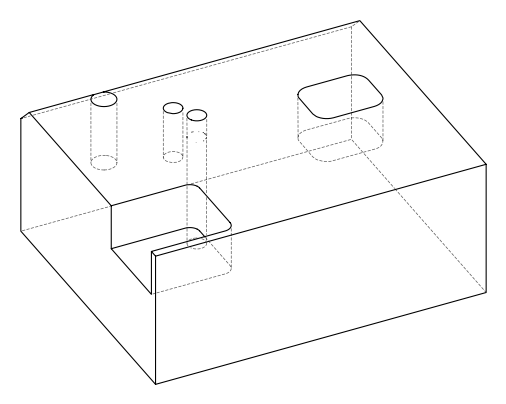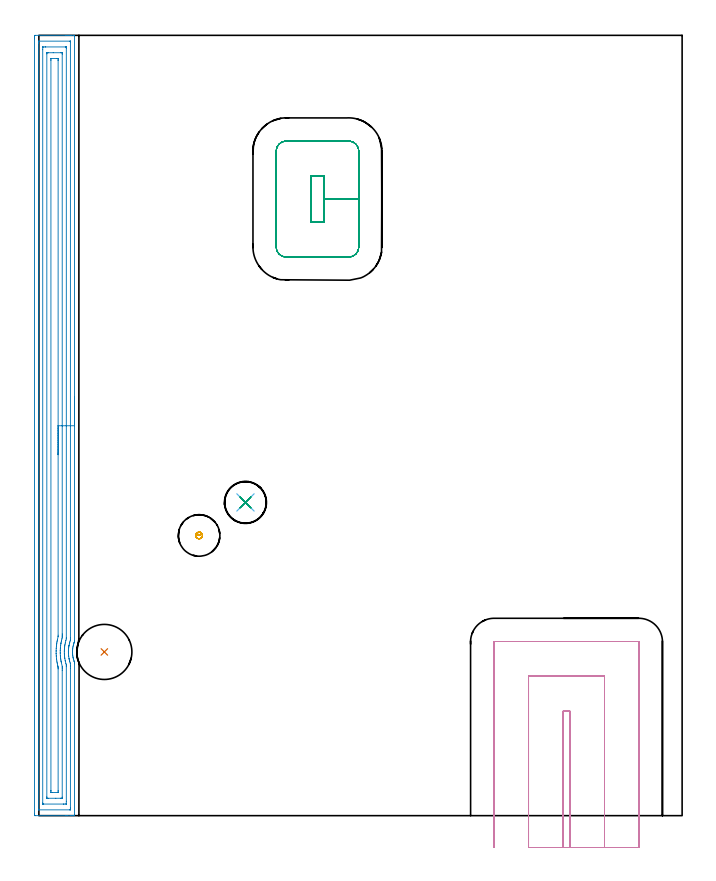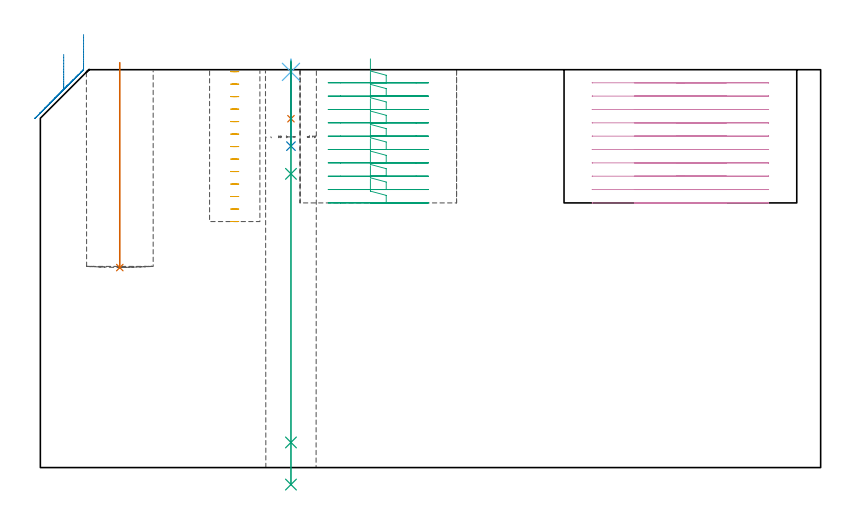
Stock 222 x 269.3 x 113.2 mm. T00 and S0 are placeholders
(PLAN: 9 operations, 7 tool changes, 28.7 min)
(1 INDEXABLE_INSERT_DRILL_BLIND_HOLE_FROM_SOLID | STEP1POCKET | NXT0302_009 | 0.23 min | 15888 mm3)
(2 AREA_MILL | FG_CHAMFER_SURFACE | UGT0205_001 | 11.07 min | 25642 mm3)
(3 MILL_RECTANGULAR_POCKET | POCKET_RECTANGULAR_STRAIGHT | NXT0201_012 | Follow Part, ap 4, ae 75% | 4.77 min | 90164 mm3)
(4 MILL_SLOT | SLOT_PARTIAL_RECTANGULAR | NXT0201_012 | Follow Part, ap 4, ae 75% | 11.15 min | 169820 mm3)
(5 MILL_BLIND_HOLE_FROM_SOLID_MATERIAL | STEP1POCKET_1 | NXT0201_011 | Spiral | 0.57 min | 6924 mm3)
(6 SPOT_DRILL | STEP1HOLE | NXT0321_9005460120000 | 0.03 min | 11 mm3)
(7 DRILL_BLIND_HOLE_INTO_CENTER | STEP1HOLE | NXT0301_064 | 0.07 min | 860 mm3)
(8 DRILL_TO_ENLARGE_BLIND_HOLE | STEP1HOLE | NXT0301_106 | 0.1 min | 2427 mm3)
(9 GUN_DRILL_THROUGH_HOLE | STEP1HOLE | UGT0307_011 | 0.66 min | 14962 mm3)
(TOOL NXT0302_009 | Index. Insert Drill 19mm [880-D1900L25-05] | D19 PA176 FL95 Z2)
(TOOL UGT0205_001 | Chamfer Mill 20 x 3 x 45 deg. | D20 FL50 Z2)
(TOOL NXT0201_012 | ENDMILL 16mm [2P460-1600-NA 1630] | D16 FL38 Z6)
(TOOL NXT0201_011 | ENDMILL 12mm [2P460-1200-NA 1630] | D12 FL38 Z6)
(TOOL NXT0321_9005460120000 | NC Spot Drill, 142deg, 12mm, Carbide, Uncoated | D12 PA142 FL30 Z2)
(TOOL NXT0301_064 | Carbide Drill 9.3mm [860.1-0930-028A1-MM 2214] | D9.3 PA140 FL47 Z2)
(TOOL NXT0301_106 | Carbide Drill 14.5mm [860.1-1450-073A1-MM 2214] | D14.5 PA140 FL83 Z2)
(TOOL UGT0307_011 | Gun Drill 14.3 mm | D14.3 PA130 FL24 Z1)
(OP 1 INDEXABLE_INSERT_DRILL_BLIND_HOLE_FROM_SOLID)
G17 G21 G94 G90
T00 M6
G54
G17 G0 G90 X22.6 Y56.5 S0 M3
G43 Z123.2 H1
G94 G81 G98 Z56.9 F250. R115.2
G80
M5
M2
(OP 2 AREA_MILL)
G17 G21 G94 G90
T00 M6
G54
G17 G0 G90 X12.3 Y144.562 S1061 M3
G43 Z123.2 H0
G94 G1 Y144.524 Z122.328 F250.
Y144.41 Z121.463
Y144.221 Z120.612
Y143.959 Z119.78
Y143.625 Z118.974
Y143.222 Z118.2
Y142.754 Z117.464
Y142.222 Z116.772
Y141.633 Z116.129
Y140.99 Z115.539
Y140.298 Z115.008
Y139.562 Z114.54
Y138.788 Z114.137
Y137.982 Z113.803
Y137.15 Z113.541
Y136.298 Z113.352
Y135.434 Z113.238
Y134.562 Z113.2
Y60.487
X12.294 Y60.077 Z113.192
X12.266 Y59.993 Z113.163
X12.241 Y59.923 Z113.139
X12.176 Y59.744 Z113.075
X12.141 Y59.645 Z113.039
X12.125 Y59.593 Z113.023
X12. Y59.2 Z112.898
X11.878 Y58.752 Z112.777
X11.782 Y58.306 Z112.678
X11.707 Y57.859 Z112.601
X11.65 Y57.413 Z112.549
X11.644 Y57.326 Z112.542
X11.619 Y56.966 Z112.514
X11.605 Y56.607 Z112.501
X11.601 Y56.52 Z112.5
Y56.516
X11.609 Y56.305 Z112.503
X11.612 Y56.167 Z112.51
X11.616 Y56.073 Z112.512
X11.62 Y56.019 Z112.516
X11.646 Y55.626 Z112.545
X11.7 Y55.18 Z112.595
X11.774 Y54.733 Z112.67
X11.786 Y54.679 Z112.681
X11.868 Y54.287 Z112.767
X11.989 Y53.839 Z112.885
X12.126 Y53.394 Z113.024
X12.145 Y53.339 Z113.043
X12.181 Y53.235 Z113.08
X12.275 Y52.986 Z113.175
X12.283 Y52.959 Z113.183
X12.293 Y52.922 Z113.193
X12.3 Y52.445 Z113.2
Y0.174
X12.298 Y0.01 Z113.189
X12.168 Y0.003 Z113.06
X12.031 Y0. Z112.931
X11.76 Z112.659
X11.08 Z111.975
X9.867 Z110.764
X9.333 Z110.227
X-1.154 Z99.743
X-1.425 Y0.004 Z99.472
X-1.492 Y0.01 Z99.405
X-1.499 Y0.079 Z99.399
X-1.5 Y0.62 Z99.4
Y268.139
X-1.499 Y268.679 Z99.401
X-1.497 Y269.029 Z99.402
X-1.493 Y269.29 Z99.404
X-1.154 Y269.3 Z99.743
X9.333 Z110.227
X9.867 Z110.763
X10.206 Z111.102
X10.74 Z111.636
X11.08 Z111.975
X12.031 Z112.931
X12.168 Y269.297 Z113.06
X12.297 Y269.29 Z113.188
X12.3 Y269.126 Z113.2
Y134.562
X10.886 Z111.786
X10.885 Y61.381 Z111.785
X10.881 Y60.691 Z111.781
X10.879 Y60.589 Z111.779
X10.851 Y60.487 Z111.751
X10.704 Y59.978 Z111.604
X10.599 Y59.593 Z111.499
X10.519 Y59.274 Z111.419
X10.397 Y58.7 Z111.297
X10.379 Y58.612 Z111.279
X10.367 Y58.536 Z111.267
X10.317 Y58.198 Z111.217
X10.265 Y57.806 Z111.165
X10.259 Y57.753 Z111.159
X10.206 Y57.12 Z111.106
X10.199 Y56.921 Z111.099
Y56.913
X10.194 Y56.476 Z111.094
X10.2 Y56.026 Z111.1
Y56.019
X10.206 Y55.881 Z111.106
X10.272 Y55.126 Z111.172
X10.275 Y55.091 Z111.175
X10.281 Y55.05 Z111.181
X10.409 Y54.232 Z111.309
X10.429 Y54.118 Z111.329
X10.46 Y53.973 Z111.36
X10.617 Y53.339 Z111.517
X10.783 Y52.749 Z111.683
X10.872 Y52.445 Z111.772
X10.883 Y51.754 Z111.783
X10.884 Y51.552 Z111.784
X10.886 Y50.857 Z111.786
Y2.607
X10.885 Y2.408 Z111.785
X10.881 Y2.061 Z111.781
X10.879 Y2.021 Z111.779
X10.874 Y2.01 Z111.774
X10.844 Y2.007 Z111.744
X10.738 Y2.003 Z111.638
X10.605 Y2. Z111.505
X0.118 Z101.018
X-0.036 Y2.003 Z100.864
X-0.067 Y2.006 Z100.833
X-0.078 Y2.01 Z100.822
X-0.08 Y2.019 Z100.82
X-0.083 Y2.055 Z100.817
X-0.085 Y2.208 Z100.815
X-0.086 Y266.693 Z100.814
X-0.085 Y266.892 Z100.815
X-0.081 Y267.239 Z100.819
X-0.079 Y267.279 Z100.821
X-0.074 Y267.29 Z100.826
X-0.044 Y267.293 Z100.856
X0.062 Y267.298 Z100.962
X0.195 Y267.3 Z101.095
X10.682 Z111.582
X10.836 Y267.297 Z111.736
X10.867 Y267.294 Z111.767
X10.877 Y267.29 Z111.777
X10.88 Y267.281 Z111.78
X10.883 Y267.245 Z111.783
X10.885 Y267.092 Z111.785
X10.886 Y134.562 Z111.786
X9.471 Z110.371
Y61.381
X9.47 Y61.24 Z110.37
X9.467 Y61.097 Z110.367
X9.464 Y61.004 Z110.364
X9.32 Y60.487 Z110.22
X9.15 Y59.78 Z110.05
X9.111 Y59.593 Z110.011
X9.002 Y59.038 Z109.902
X8.947 Y58.7 Z109.847
X8.89 Y58.259 Z109.79
X8.845 Y57.806 Z109.745
X8.816 Y57.441 Z109.716
X8.79 Y56.913 Z109.69
X8.781 Y56.583 Z109.681
X8.792 Y56.019 Z109.692
X8.807 Y55.663 Z109.707
X8.853 Y55.126 Z109.753
X8.897 Y54.678 Z109.797
X8.964 Y54.232 Z109.864
X9.064 Y53.613 Z109.964
X9.123 Y53.339 Z110.023
X9.333 Y52.472 Z110.233
X9.455 Y52.025 Z110.355
X9.463 Y51.928 Z110.363
X9.469 Y51.552 Z110.369
X9.471 Y51.411 Z110.371
Y4.946
X9.469 Y4.195 Z110.369
X9.467 Y4.057 Z110.367
X9.465 Y4.014 Z110.365
X9.427 Y4.01 Z110.327
X9.333 Y4.007 Z110.233
X8.649 Y4. Z109.549
X8.459 Z109.359
X1.658 Z102.558
X1.467 Y4.002 Z102.367
X1.404 Y4.005 Z102.304
X1.355 Y4.01 Z102.255
X1.335 Y4.019 Z102.235
X1.334 Y4.053 Z102.234
X1.33 Y4.195 Z102.23
X1.329 Y4.336 Z102.229
Y264.354
X1.331 Y265.105 Z102.231
X1.333 Y265.243 Z102.233
X1.335 Y265.286 Z102.235
X1.373 Y265.29 Z102.273
X1.467 Y265.293 Z102.367
X2.151 Y265.3 Z103.051
X2.341 Z103.241
X9.142 Z110.042
X9.333 Y265.298 Z110.233
X9.396 Y265.295 Z110.296
X9.445 Y265.29 Z110.345
X9.465 Y265.281 Z110.365
X9.466 Y265.247 Z110.366
X9.47 Y265.105 Z110.37
X9.471 Y264.964 Z110.371
Y134.562
X8.057 Z108.957
Y62.685
X8.055 Y62.274 Z108.955
X8.05 Y61.798 Z108.95
X8.042 Y61.381 Z108.942
X7.951 Y61.006 Z108.851
X7.826 Y60.487 Z108.726
X7.781 Y60.286 Z108.681
X7.638 Y59.593 Z108.538
X7.629 Y59.548 Z108.529
X7.585 Y59.285 Z108.485
X7.514 Y58.772 Z108.414
X7.505 Y58.7 Z108.405
X7.432 Y57.962 Z108.332
X7.421 Y57.806 Z108.321
X7.383 Y57.119 Z108.283
X7.375 Y56.913 Z108.275
X7.373 Y56.236 Z108.273
X7.377 Y56.019 Z108.277
X7.413 Y55.301 Z108.313
X7.427 Y55.126 Z108.327
X7.503 Y54.316 Z108.403
X7.514 Y54.232 Z108.414
X7.585 Y53.747 Z108.485
X7.652 Y53.339 Z108.552
X7.666 Y53.255 Z108.566
X7.759 Y52.809 Z108.659
X8.05 Y51.552 Z108.95
X8.055 Y51.071 Z108.955
X8.056 Y50.658 Z108.956
X8.057 Y50.175 Z108.957
Y6.392
X8.056 Y6.231 Z108.956
X8.053 Y6.102 Z108.953
X8.051 Y6.024 Z108.951
X8.012 Y6.01 Z108.912
X7.585 Y6. Z108.485
X7.567 Z108.467
X5.837 Z106.737
X3.197 Z104.097
X2.793 Y6.009 Z103.693
X2.749 Y6.011 Z103.649
X2.747 Y6.044 Z103.647
X2.744 Y6.093 Z103.644
X2.743 Y6.142 Z103.643
Y6.465
Y262.907
X2.744 Y263.069 Z103.644
X2.747 Y263.197 Z103.647
X2.749 Y263.276 Z103.649
X2.788 Y263.29 Z103.688
X3.215 Y263.3 Z104.115
X3.233 Z104.133
X4.963 Z105.863
X7.603 Z108.503
X8.007 Y263.291 Z108.907
X8.051 Y263.289 Z108.951
X8.053 Y263.256 Z108.953
X8.056 Y263.206 Z108.956
X8.057 Y263.158 Z108.957
Y262.835
Y134.562
X6.643 Z107.543
X6.642 Y62.274 Z107.542
X6.636 Y61.862 Z107.536
X6.632 Y61.763 Z107.532
X6.413 Y60.792 Z107.313
X6.351 Y60.487 Z107.251
X6.266 Y60.049 Z107.166
X6.193 Y59.593 Z107.093
X6.148 Y59.276 Z107.048
X6.08 Y58.7 Z106.98
X6.056 Y58.475 Z106.956
X6.001 Y57.806 Z106.901
X5.991 Y57.649 Z106.891
X5.96 Y56.913 Z106.86
X5.957 Y56.79 Z106.857
X5.96 Y56.019 Z106.86
X5.963 Y55.89 Z106.863
X6.005 Y55.126 Z106.905
X6.017 Y54.941 Z106.917
X6.086 Y54.232 Z106.986
X6.116 Y53.947 Z107.016
X6.207 Y53.339 Z107.107
X6.28 Y52.886 Z107.18
X6.363 Y52.445 Z107.263
X6.515 Y51.752 Z107.415
X6.562 Y51.552 Z107.462
X6.607 Y51.352 Z107.507
X6.63 Y51.243 Z107.53
X6.636 Y51.139 Z107.536
X6.642 Y50.728 Z107.542
X6.643 Y50.658 Z107.543
Y8.662
X6.639 Y8.25 Z107.539
X6.636 Y8.046 Z107.536
X6.629 Y8.01 Z107.529
X6.577 Y8.006 Z107.477
X6.483 Y8.002 Z107.383
X4.736 Y8. Z105.636
X4.246 Y8.006 Z105.146
X4.193 Y8.009 Z105.093
X4.164 Y8.014 Z105.064
X4.162 Y8.05 Z105.062
X4.159 Y8.231 Z105.059
X4.157 Y8.593 Z105.057
Y8.662
Y260.638
X4.161 Y261.05 Z105.061
X4.164 Y261.254 Z105.064
X4.171 Y261.29 Z105.071
X4.223 Y261.294 Z105.123
X4.317 Y261.298 Z105.217
X6.063 Y261.3 Z106.963
X6.554 Y261.294 Z107.454
X6.607 Y261.291 Z107.507
X6.636 Y261.286 Z107.536
X6.638 Y261.249 Z107.538
X6.64 Y261.069 Z107.54
X6.643 Y260.707 Z107.543
Y260.638
Y134.562
Y133.69 Z107.581
Y132.826 Z107.695
Y131.974 Z107.884
Y131.142 Z108.146
Y130.336 Z108.48
Y129.562 Z108.883
Y128.826 Z109.352
Y128.134 Z109.883
Y127.491 Z110.472
Y126.902 Z111.115
Y126.37 Z111.807
Y125.902 Z112.543
Y125.499 Z113.317
Y125.165 Z114.123
Y124.903 Z114.955
Y124.714 Z115.807
Y124.6 Z116.671
Y124.562 Z117.543
G0 Z123.2
M5
M2
(OP 3 MILL_RECTANGULAR_POCKET)
G17 G21 G94 G90
T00 M6
G54
G17 G0 G90 X93.9 Y217.669 S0 M3
G43 Z123.277 H1
Z116.277
G94 G1 Y204.8 Z112.829 F250.
X98.4 Z111.623
Y212.8 Z109.479
Y220.8 F500.
X93.9
Y204.8
X98.4
Y212.8
X110.4
Y229.3
G3 X106.9 Y232.8 R3.5
G1 X85.4
G3 X81.9 Y229.3 R3.5
G1 Y196.3
G3 X85.4 Y192.8 R3.5
G1 X106.9
G3 X110.4 Y196.3 R3.5
G1 Y212.8
Y213.8
G0 X93.9 Y217.669 Z112.479
G1 Y204.8 Z109.031 F250.
X98.4 Z107.825
Y212.8 Z105.682
Y220.8 F500.
X93.9
Y204.8
X98.4
Y212.8
X110.4
Y229.3
G3 X106.9 Y232.8 R3.5
G1 X85.4
G3 X81.9 Y229.3 R3.5
G1 Y196.3
G3 X85.4 Y192.8 R3.5
G1 X106.9
G3 X110.4 Y196.3 R3.5
G1 Y212.8
Y213.8
G0 X93.9 Y217.669 Z108.682
G1 Y204.8 Z105.233 F250.
X98.4 Z104.028
Y212.8 Z101.884
Y220.8 F500.
X93.9
Y204.8
X98.4
Y212.8
X110.4
Y229.3
G3 X106.9 Y232.8 R3.5
G1 X85.4
G3 X81.9 Y229.3 R3.5
G1 Y196.3
G3 X85.4 Y192.8 R3.5
G1 X106.9
G3 X110.4 Y196.3 R3.5
G1 Y212.8
Y213.8
G0 X93.9 Y217.669 Z104.884
G1 Y204.8 Z101.436 F250.
X98.4 Z100.23
Y212.8 Z98.086
Y220.8 F500.
X93.9
Y204.8
X98.4
Y212.8
X110.4
Y229.3
G3 X106.9 Y232.8 R3.5
G1 X85.4
G3 X81.9 Y229.3 R3.5
G1 Y196.3
G3 X85.4 Y192.8 R3.5
G1 X106.9
G3 X110.4 Y196.3 R3.5
G1 Y212.8
Y213.8
G0 X93.9 Y217.669 Z101.086
G1 Y204.8 Z97.638 F250.
X98.4 Z96.432
Y212.8 Z94.289
Y220.8 F500.
X93.9
Y204.8
X98.4
Y212.8
X110.4
Y229.3
G3 X106.9 Y232.8 R3.5
G1 X85.4
G3 X81.9 Y229.3 R3.5
G1 Y196.3
G3 X85.4 Y192.8 R3.5
G1 X106.9
G3 X110.4 Y196.3 R3.5
G1 Y212.8
Y213.8
G0 X93.9 Y217.669 Z97.289
G1 Y204.8 Z93.84 F250.
X98.4 Z92.634
Y212.8 Z90.491
Y220.8 F500.
X93.9
Y204.8
X98.4
Y212.8
X110.4
Y229.3
G3 X106.9 Y232.8 R3.5
G1 X85.4
G3 X81.9 Y229.3 R3.5
G1 Y196.3
G3 X85.4 Y192.8 R3.5
G1 X106.9
G3 X110.4 Y196.3 R3.5
G1 Y212.8
Y213.8
G0 X93.9 Y217.669 Z93.491
G1 Y204.8 Z90.043 F250.
X98.4 Z88.837
Y212.8 Z86.693
Y220.8 F500.
X93.9
Y204.8
X98.4
Y212.8
X110.4
Y229.3
G3 X106.9 Y232.8 R3.5
G1 X85.4
G3 X81.9 Y229.3 R3.5
G1 Y196.3
G3 X85.4 Y192.8 R3.5
G1 X106.9
G3 X110.4 Y196.3 R3.5
G1 Y212.8
Y213.8
G0 X93.9 Y217.669 Z89.693
G1 Y204.8 Z86.245 F250.
X98.4 Z85.039
Y212.8 Z82.895
Y220.8 F500.
X93.9
Y204.8
X98.4
Y212.8
X110.4
Y229.3
G3 X106.9 Y232.8 R3.5
G1 X85.4
G3 X81.9 Y229.3 R3.5
G1 Y196.3
G3 X85.4 Y192.8 R3.5
G1 X106.9
G3 X110.4 Y196.3 R3.5
G1 Y212.8
Y213.8
G0 X93.9 Y217.669 Z85.895
G1 Y204.8 Z82.447 F250.
X98.4 Z81.241
Y212.8 Z79.098
Y220.8 F500.
X93.9
Y204.8
X98.4
Y212.8
X110.4
Y229.3
G3 X106.9 Y232.8 R3.5
G1 X85.4
G3 X81.9 Y229.3 R3.5
G1 Y196.3
G3 X85.4 Y192.8 R3.5
G1 X106.9
G3 X110.4 Y196.3 R3.5
G1 Y212.8
Y213.8
G0 X93.9 Y217.669 Z82.098
G1 Y204.8 Z78.649 F250.
X98.4 Z77.444
Y212.8 Z75.3
Y220.8 F500.
X93.9
Y204.8
X98.4
Y212.8
X110.4
Y229.3
G3 X106.9 Y232.8 R3.5
G1 X85.4
G3 X81.9 Y229.3 R3.5
G1 Y196.3
G3 X85.4 Y192.8 R3.5
G1 X106.9
G3 X110.4 Y196.3 R3.5
G1 Y212.8
Y213.8
G0 Z123.277
M5
M2
(OP 4 MILL_SLOT)
G17 G21 G94 G90
T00 M6
G54
G17 G0 G90 X183.2 Y-11. S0 M3
G43 Z123.277 H1
Z109.479
G94 G1 Y-8. F250.
Y36.1 F500.
X181.
Y-8.
Y-11. F250.
X195.2
Y-8.
Y48.1 F500.
X169.
Y-8.
Y-11. F250.
X207.2
Y-8.
Y60. F500.
X207.195 Y60.055
X207.155 Y60.095
X207.1 Y60.1
X157.1
X157.045 Y60.095
X157.005 Y60.055
X157. Y60.
Y-8.
Y-11. F250.
G0 X183.2 Z105.682
G1 Y-8.
Y36.1 F500.
X181.
Y-8.
Y-11. F250.
X195.2
Y-8.
Y48.1 F500.
X169.
Y-8.
Y-11. F250.
X207.2
Y-8.
Y60. F500.
X207.195 Y60.055
X207.155 Y60.095
X207.1 Y60.1
X157.1
X157.045 Y60.095
X157.005 Y60.055
X157. Y60.
Y-8.
Y-11. F250.
G0 X183.2 Z101.884
G1 Y-8.
Y36.1 F500.
X181.
Y-8.
Y-11. F250.
X195.2
Y-8.
Y48.1 F500.
X169.
Y-8.
Y-11. F250.
X207.2
Y-8.
Y60. F500.
X207.195 Y60.055
X207.155 Y60.095
X207.1 Y60.1
X157.1
X157.045 Y60.095
X157.005 Y60.055
X157. Y60.
Y-8.
Y-11. F250.
G0 X183.2 Z98.086
G1 Y-8.
Y36.1 F500.
X181.
Y-8.
Y-11. F250.
X195.2
Y-8.
Y48.1 F500.
X169.
Y-8.
Y-11. F250.
X207.2
Y-8.
Y60. F500.
X207.195 Y60.055
X207.155 Y60.095
X207.1 Y60.1
X157.1
X157.045 Y60.095
X157.005 Y60.055
X157. Y60.
Y-8.
Y-11. F250.
G0 X183.2 Z94.289
G1 Y-8.
Y36.1 F500.
X181.
Y-8.
Y-11. F250.
X195.2
Y-8.
Y48.1 F500.
X169.
Y-8.
Y-11. F250.
X207.2
Y-8.
Y60. F500.
X207.195 Y60.055
X207.155 Y60.095
X207.1 Y60.1
X157.1
X157.045 Y60.095
X157.005 Y60.055
X157. Y60.
Y-8.
Y-11. F250.
G0 X183.2 Z90.491
G1 Y-8.
Y36.1 F500.
X181.
Y-8.
Y-11. F250.
X195.2
Y-8.
Y48.1 F500.
X169.
Y-8.
Y-11. F250.
X207.2
Y-8.
Y60. F500.
X207.195 Y60.055
X207.155 Y60.095
X207.1 Y60.1
X157.1
X157.045 Y60.095
X157.005 Y60.055
X157. Y60.
Y-8.
Y-11. F250.
G0 X183.2 Z86.693
G1 Y-8.
Y36.1 F500.
X181.
Y-8.
Y-11. F250.
X195.2
Y-8.
Y48.1 F500.
X169.
Y-8.
Y-11. F250.
X207.2
Y-8.
Y60. F500.
X207.195 Y60.055
X207.155 Y60.095
X207.1 Y60.1
X157.1
X157.045 Y60.095
X157.005 Y60.055
X157. Y60.
Y-8.
Y-11. F250.
G0 X183.2 Z82.895
G1 Y-8.
Y36.1 F500.
X181.
Y-8.
Y-11. F250.
X195.2
Y-8.
Y48.1 F500.
X169.
Y-8.
Y-11. F250.
X207.2
Y-8.
Y60. F500.
X207.195 Y60.055
X207.155 Y60.095
X207.1 Y60.1
X157.1
X157.045 Y60.095
X157.005 Y60.055
X157. Y60.
Y-8.
Y-11. F250.
G0 X183.2 Z79.098
G1 Y-8.
Y36.1 F500.
X181.
Y-8.
Y-11. F250.
X195.2
Y-8.
Y48.1 F500.
X169.
Y-8.
Y-11. F250.
X207.2
Y-8.
Y60. F500.
X207.195 Y60.055
X207.155 Y60.095
X207.1 Y60.1
X157.1
X157.045 Y60.095
X157.005 Y60.055
X157. Y60.
Y-8.
Y-11. F250.
G0 X183.2 Z75.3
G1 Y-8.
Y36.1 F500.
X181.
Y-8.
Y-11. F250.
X195.2
Y-8.
Y48.1 F500.
X169.
Y-8.
Y-11. F250.
X207.2
Y-8.
Y60. F500.
X207.195 Y60.055
X207.155 Y60.095
X207.1 Y60.1
X157.1
X157.045 Y60.095
X157.005 Y60.055
X157. Y60.
Y-8.
Y-11. F250.
G0 Z123.277
M5
M2
(OP 5 MILL_BLIND_HOLE_FROM_SOLID_MATERIAL)
G17 G21 G94 G90
T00 M6
G54
G17 G0 G90 X55.3 Y96.7 S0 M3
G43 Z123.2 H1
Z112.646
G94 G3 X55.875 Y97.275 R0.575 F250.
X55.3 Y97.85 R0.575
X54.15 Y96.7 R1.15
X55.3 Y97.85 R-1.15
X54.725 Y97.275 R0.575
X55.3 Y96.7 R0.575
G0 Z109.092
G3 X55.875 Y97.275 R0.575
X55.3 Y97.85 R0.575
X54.15 Y96.7 R1.15
X55.3 Y97.85 R-1.15
X54.725 Y97.275 R0.575
X55.3 Y96.7 R0.575
G0 Z105.538
G3 X55.875 Y97.275 R0.575
X55.3 Y97.85 R0.575
X54.15 Y96.7 R1.15
X55.3 Y97.85 R-1.15
X54.725 Y97.275 R0.575
X55.3 Y96.7 R0.575
G0 Z101.985
G3 X55.875 Y97.275 R0.575
X55.3 Y97.85 R0.575
X54.15 Y96.7 R1.15
X55.3 Y97.85 R-1.15
X54.725 Y97.275 R0.575
X55.3 Y96.7 R0.575
G0 Z98.431
G3 X55.875 Y97.275 R0.575
X55.3 Y97.85 R0.575
X54.15 Y96.7 R1.15
X55.3 Y97.85 R-1.15
X54.725 Y97.275 R0.575
X55.3 Y96.7 R0.575
G0 Z94.877
G3 X55.875 Y97.275 R0.575
X55.3 Y97.85 R0.575
X54.15 Y96.7 R1.15
X55.3 Y97.85 R-1.15
X54.725 Y97.275 R0.575
X55.3 Y96.7 R0.575
G0 Z91.323
G3 X55.875 Y97.275 R0.575
X55.3 Y97.85 R0.575
X54.15 Y96.7 R1.15
X55.3 Y97.85 R-1.15
X54.725 Y97.275 R0.575
X55.3 Y96.7 R0.575
G0 Z87.769
G3 X55.875 Y97.275 R0.575
X55.3 Y97.85 R0.575
X54.15 Y96.7 R1.15
X55.3 Y97.85 R-1.15
X54.725 Y97.275 R0.575
X55.3 Y96.7 R0.575
G0 Z84.215
G3 X55.875 Y97.275 R0.575
X55.3 Y97.85 R0.575
X54.15 Y96.7 R1.15
X55.3 Y97.85 R-1.15
X54.725 Y97.275 R0.575
X55.3 Y96.7 R0.575
G0 Z80.662
G3 X55.875 Y97.275 R0.575
X55.3 Y97.85 R0.575
X54.15 Y96.7 R1.15
X55.3 Y97.85 R-1.15
X54.725 Y97.275 R0.575
X55.3 Y96.7 R0.575
G0 Z77.108
G3 X55.875 Y97.275 R0.575
X55.3 Y97.85 R0.575
X54.15 Y96.7 R1.15
X55.3 Y97.85 R-1.15
X54.725 Y97.275 R0.575
X55.3 Y96.7 R0.575
G0 Z73.554
G3 X55.875 Y97.275 R0.575
X55.3 Y97.85 R0.575
X54.15 Y96.7 R1.15
X55.3 Y97.85 R-1.15
X54.725 Y97.275 R0.575
X55.3 Y96.7 R0.575
G0 Z70.
G3 X55.875 Y97.275 R0.575
X55.3 Y97.85 R0.575
X54.15 Y96.7 R1.15
X55.3 Y97.85 R-1.15
X54.725 Y97.275 R0.575
X55.3 Y96.7 R0.575
G0 Z123.2
M5
M2
(OP 6 SPOT_DRILL)
G17 G21 G94 G90
T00 M6
G54
G17 G0 G90 X71.3 Y108.1 S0 M3
G43 Z123.2 H0
G94 G81 G98 Z112.58 F250. R116.2
G80
M5
M2
(OP 7 DRILL_BLIND_HOLE_INTO_CENTER)
G17 G21 G94 G90
T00 M6
G54
G17 G0 G90 X71.3 Y108.1 S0 M3
G43 Z123.2 H1
G94 G81 G98 Z99.25 F250. R115.2
G80
M5
M2
(OP 8 DRILL_TO_ENLARGE_BLIND_HOLE)
G17 G21 G94 G90
T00 M6
G54
G17 G0 G90 X71.3 Y108.1 S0 M3
G43 Z123.2 H1
G94 G81 G98 Z91.45 F250. R115.2
G80
M5
M2
(OP 9 GUN_DRILL_THROUGH_HOLE)
G17 G21 G94 G90
T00 M6
G54
G17 G0 G90 X71.3 Y108.1 M8
G43 Z123.2 H0
Z115.652
S716 M3
G94 G1 Z83.568 F125. M26
G4 X.084
Z7.15 F250.
G4 X.084
Z-4.834 F125.
G4 X.084
M5
M9
G0 Z115.652
Z123.2
M2
